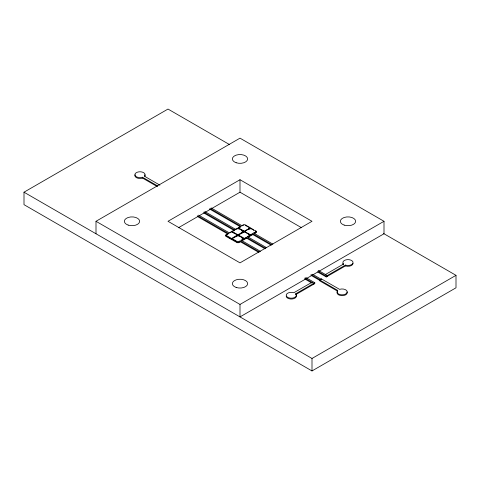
<?xml version="1.0" encoding="UTF-8"?>
<svg xmlns="http://www.w3.org/2000/svg" width="480" height="480" viewBox="0 0 480 480"><rect width="100%" height="100%" fill="white"/><g stroke="black" fill="none" stroke-linecap="round" stroke-linejoin="round"><path stroke-width="0.72" d="M325.464 274.5L343.554 264.018A5.094 2.94 0 0 1 347.082 259.656A5.094 2.94 0 0 1 352.98 263.064A5.094 2.94 0 0 1 345.42 265.098L326.256 276.126L317.838 271.266M295.71 293.796L314.808 282.732L314.808 283.566L295.71 294.63L295.71 293.796A5.094 2.94 0 0 1 292.182 298.158A5.094 2.94 0 0 1 286.284 294.756A5.094 2.94 0 0 1 293.844 292.722L312 282.276M383.352 233.388L456 275.334L456 287.802L312 370.944L24 204.666L24 192.198L168 109.056L229.62 144.636M96 233.766L96 221.292L240 138.156L384 221.292L384 233.766L319.134 271.212M240 179.724L168 221.292L240 262.86L312 221.292L240 179.724L240 192.198L301.62 227.772M178.38 227.772L197.838 216.54M199.134 215.79L210.162 209.424M211.458 208.674L240 192.198M96 221.292L240 304.434L384 221.292M317.838 271.962L240 316.902L240 304.434M319.632 279.948L321.432 278.91L339.588 289.356A5.094 2.94 0 0 1 347.148 291.39A5.094 2.94 0 0 1 341.25 294.792A5.094 2.94 0 0 1 337.722 290.43L319.632 279.948L319.632 280.776L337.722 291.258M317.838 272.094L326.256 276.954L345.42 265.926A5.094 2.94 0 0 0 353.058 263.382M24 192.198L312 358.47L456 275.334M243.204 225.264L242.196 225.264L242.196 225.846L211.122 207.906M245.22 225.264L246.228 225.264L246.228 226.098M246.228 225.846L247.236 225.846L247.236 226.68M247.236 226.428L248.244 226.428L248.244 227.262M240.18 227.01L239.172 227.01L239.172 227.844M248.244 227.01L249.252 227.01L249.252 227.844M239.172 227.592L238.164 227.592L238.164 229.002M249.252 227.592L250.26 227.592L250.26 229.002M238.164 228.174L239.172 228.174L239.172 228.756L240.18 228.756L240.18 229.338L242.196 229.92L242.196 231.33M250.26 228.174L249.252 228.174L249.252 229.002M249.252 228.756L248.244 228.756L248.244 229.584M236.898 228.906L235.89 228.906L235.89 229.734M249.432 228.858L248.424 228.858L248.424 229.692M251.448 228.858L252.456 228.858L252.456 229.692M248.244 229.338L247.236 229.338L247.236 229.92L245.22 230.502L245.22 231.084L243.204 231.084M248.424 229.44L246.408 230.022L246.408 230.604L245.4 230.604L245.4 231.186L244.392 231.186L244.392 232.02M252.456 229.44L253.464 229.44L253.464 230.274M253.464 230.022L255.48 230.604L255.48 231.438M242.196 230.502L243.204 230.502L243.204 231.33M233.874 230.652L232.866 230.652L232.866 231.48M241.938 230.652L242.946 230.652L242.946 231.48M232.866 231.234L231.858 231.234L231.858 232.062M242.946 231.234L243.954 231.234L243.954 232.062M255.48 231.186L256.488 231.186L256.488 232.602L255.48 232.602M231.858 231.816L232.866 231.816L232.866 232.398L233.874 232.398L233.874 232.98L234.882 232.98L234.882 233.562L236.898 234.144L236.898 234.972M243.954 231.816L242.946 231.816L242.946 232.644M244.392 231.768L245.4 231.768L245.4 232.35L246.408 232.35L246.408 232.932L248.424 233.514L248.424 234.348M256.488 231.768L255.48 231.768L255.48 233.184L254.472 233.184M242.946 232.398L241.938 232.398L241.938 233.226M255.48 232.35L254.472 232.35L254.472 233.766M230.67 232.5L229.662 232.5L229.662 233.082L198.588 215.142M243.204 232.458L242.196 232.458L242.196 233.04L241.188 233.04L241.188 233.622L239.922 233.562L239.922 234.144M254.472 232.932L253.464 232.932L272.886 244.146M241.938 232.98L240.93 232.98L240.93 233.562M248.424 234.096L249.432 234.096L249.432 234.93M252.456 234.096L251.448 234.096L251.448 235.512L250.104 235.512M248.244 234.204L249.252 234.204L249.252 235.032M227.646 234.246L226.638 234.246L226.638 235.08M236.898 234.726L238.914 234.726L238.914 234.144L240.18 234.204L240.18 233.622M249.432 234.678L251.448 234.678M226.638 234.828L225.63 234.828L225.63 236.244L226.638 236.244M236.718 234.828L237.726 234.828L237.726 235.662M249.252 234.786L250.26 234.786L250.26 236.196L249.252 236.196M251.448 234.93L252.456 234.93L252.456 233.514L271.878 244.728M225.63 235.41L226.638 235.41L226.638 236.826L227.646 236.826M237.726 235.41L236.718 235.41L236.718 236.244M238.164 235.362L239.172 235.362L239.172 235.944L240.18 235.944L240.18 236.526L242.196 237.108L242.196 237.942M250.26 235.362L249.252 235.362L249.252 236.778L248.244 236.778M226.638 235.992L227.646 235.992L227.646 237.408L228.654 237.408M236.718 235.992L235.71 235.992L235.71 236.826M249.252 235.944L248.244 235.944L248.244 237.36M236.976 236.052L235.968 236.052L235.968 236.88M248.244 236.526L247.236 236.526L266.658 247.74M227.646 236.574L228.654 236.574L228.654 237.99L229.662 237.99M235.968 236.634L234.702 236.574L234.702 237.156M228.654 237.156L229.662 237.156L229.662 238.572L230.67 238.572M242.196 237.69L243.204 237.69L243.204 238.524M246.228 237.69L245.22 237.69L245.22 239.106L243.876 239.106M229.662 237.738L230.67 237.738L230.67 239.154L232.014 239.154M242.016 237.798L243.024 237.798L243.024 238.626M230.67 238.32L232.686 238.32L232.686 237.738L233.952 237.798L233.952 237.216M243.204 238.272L245.22 238.272M243.024 238.38L244.032 238.38L244.032 239.79L243.024 239.79M245.22 238.524L246.228 238.524L246.228 237.108L265.65 248.322M231.936 238.962L232.944 238.962L232.944 240.372L233.952 240.372M244.032 238.962L243.024 238.962L243.024 240.372L242.016 240.372M232.944 239.544L233.952 239.544L233.952 240.954L234.96 240.954M243.024 239.544L242.016 239.544L242.016 240.954M232.944 239.79L231.936 239.79L231.936 238.38L232.944 238.38L232.944 237.798M233.952 240.126L234.96 240.126L234.96 241.536L235.968 241.536M242.016 240.126L241.008 240.126L260.43 251.34M234.96 240.708L235.968 240.708L235.968 242.118L236.976 242.118M235.968 241.29L236.976 241.29L236.976 242.7L238.992 242.7L238.992 241.29L240 241.29M236.976 241.872L238.992 241.872M238.992 242.118L240 242.118L240 240.708L259.422 251.922M159.9 185.154L144.396 176.166A5.094 2.94 0 0 0 140.868 171.804A5.094 2.94 0 0 0 134.97 175.212A5.094 2.94 0 0 0 142.53 177.246L157.446 185.826M135.066 174.768A5.094 2.94 0 0 0 136.884 177.864A5.094 2.94 0 0 0 142.53 178.074L157.446 186.654M318.198 270.306L327.264 275.544L327.264 276.372M210.114 208.488L241.188 226.428L240.18 226.428L240.18 227.262M209.466 208.944L240.54 226.884M252.456 234.348L271.23 245.184M204.816 211.548L235.89 229.488M312.618 274.278L321.036 279.138M203.808 212.13L234.882 230.07L233.874 230.07L233.874 230.898M310.962 274.488L320.028 279.72M203.808 212.958L234.234 230.526M246.228 237.942L265.002 248.784M310.962 275.316L320.028 280.548M305.742 277.5L314.808 282.732M197.58 215.724L228.654 233.664L227.646 233.664L227.646 234.498M304.734 278.082L313.8 283.314L313.8 284.148M197.58 216.558L228.006 234.12M240 241.536L258.774 252.378M304.734 278.916L311.856 283.026M345.42 265.098L345.42 265.926M326.256 276.126L326.256 276.954M321.432 278.91L321.432 279.738M312 358.47L312 370.944M251.448 229.11L251.448 228.276L249.432 228.276L249.432 229.11M248.244 234.45L248.244 233.622L247.236 233.622L247.236 233.04L245.22 232.458L245.22 231.876L243.204 231.876L243.204 232.704M245.22 225.516L245.22 224.682L243.204 224.682L243.204 225.516M242.016 238.044L242.016 237.216L241.008 237.216L241.008 236.634L238.992 236.052L238.992 235.47L236.976 235.47L236.976 236.298M241.938 230.898L241.938 230.07L239.922 229.488L239.922 228.906L238.914 228.906L238.914 228.324L236.898 228.324L236.898 229.152M239.172 234.204L239.172 234.786L238.164 234.786L238.164 236.196M236.718 235.08L236.718 234.246L234.702 233.664L234.702 233.082L233.694 233.082L233.694 232.5L232.686 232.5L232.686 231.918L230.67 231.918L230.67 232.752M234.96 236.634L234.96 237.216L233.694 237.156L233.694 237.738M142.53 177.246L142.53 178.074M144.906 174.768A5.094 2.94 0 0 1 144.906 176.292M347.052 291.972A5.094 2.94 0 0 1 342.132 295.668A5.094 2.94 0 0 1 337.212 291.972M296.22 295.338A5.094 2.94 0 0 1 291.966 299.01A5.094 2.94 0 0 1 286.206 296.1M343.554 264.852A5.094 2.94 0 0 1 342.87 263.382M344.184 225.114A7.638 4.41 0 0 0 355.638 221.292A7.638 4.41 0 0 0 344.184 217.476A7.638 4.41 0 0 0 344.184 225.114M236.184 287.466A7.638 4.41 0 0 0 247.638 283.644A7.638 4.41 0 0 0 236.184 279.828A7.638 4.41 0 0 0 236.184 287.466M236.184 162.756A7.638 4.41 0 0 0 247.638 158.94A7.638 4.41 0 0 0 236.184 155.124A7.638 4.41 0 0 0 236.184 162.756M128.184 225.114A7.638 4.41 0 0 0 139.638 221.292A7.638 4.41 0 0 0 128.184 217.476A7.638 4.41 0 0 0 128.184 225.114"/></g></svg>
